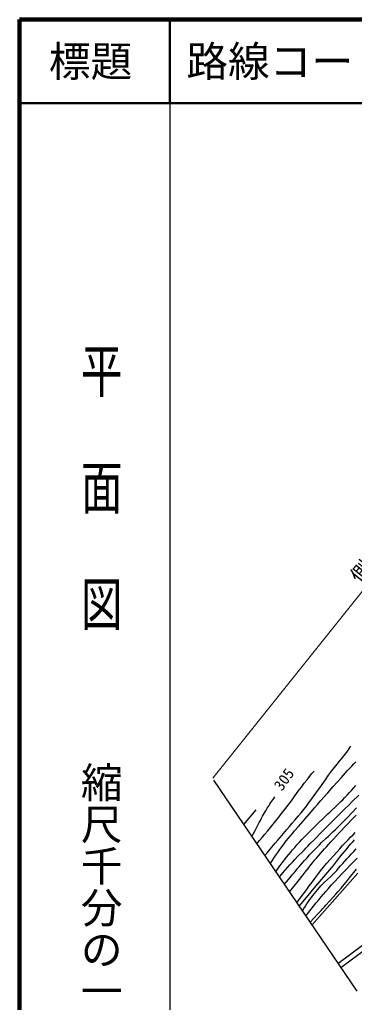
# Model space of a CAD drawing. Units: millimetres, scale not verified. Extents: x 40000 to 680000, y 20000 to 380000.
# Drawn here: x 40000 to 80147, y 262131 to 380000 of the extents above; entities that cross this region are included whole.
import ezdxf
from ezdxf.enums import TextEntityAlignment as Align

# ---------------------------------------------------------------- set-up
doc = ezdxf.new("R2010")
doc.units = ezdxf.units.MM
doc.header["$LTSCALE"] = 1000
for name, color, linetype, lineweight in [('M-BGD', 7, 'Continuous', 25), ('M-BMK-SRVR', 3, 'Continuous', 25), ('M-STR-HTXT', 7, 'Continuous', 13), ('M-STR-STRC', 7, 'Continuous', 13), ('M-TTL', 2, 'Continuous', 140), ('M-TTL-BAND', 7, 'Continuous', 25), ('M-TTL-LINE', 7, 'Continuous', 50)]:
    doc.layers.add(name, color=color, linetype=linetype, lineweight=lineweight)
doc.layers.add('M-TTL-TXT', color=7, linetype='Continuous')
doc.styles.add('@ＭＳ ゴシック', font='')
doc.styles.add('ＭＳ ゴシック', font='')
doc.styles.get('@ＭＳ ゴシック').set_extended_font_data('@MS Gothic')
doc.styles.get('ＭＳ ゴシック').set_extended_font_data('MS Gothic')

msp = doc.modelspace()

# ---------------------------------------------------------------- linework, layer by layer
at = {"layer": 'M-BGD'}
for p, q in [((78182, 266802), (128734, 304408)), ((78540, 266321), (129085, 303921)), ((66880, 283445), (68350, 285217)), ((80547, 277625), (75059, 271400))]:
    msp.add_line(p, q, dxfattribs=at)
for points in [[(69403, 279729), (69734, 280118), (70053, 280495), (70663, 281218), (70960, 281570), (71243, 281908), (72055, 282879), (72353, 283233), (72683, 283618), (73038, 284027), (73401, 284447), (73757, 284866), (74091, 285273), (74390, 285655), (74665, 286020), (74934, 286387), (75527, 287206), (75882, 287702), (76668, 288815), (77057, 289361), (77416, 289851), (77749, 290284), (78068, 290684), (78370, 291053), (78647, 291393), (78895, 291708), (79114, 291996), (79308, 292256), (79475, 292489), (79615, 292695), (79726, 292874)], [(70063, 278757), (70272, 279089), (70491, 279426), (70719, 279765), (70955, 280105), (71197, 280445), (71450, 280790), (71715, 281140), (71985, 281488), (72252, 281826), (72512, 282146), (72753, 282434), (72982, 282696), (73453, 283223), (73721, 283528), (74014, 283870), (74995, 285025), (75355, 285443), (75730, 285874), (76121, 286322), (76528, 286785), (76952, 287265), (77619, 288017), (78589, 289113), (78839, 289394), (79090, 289672), (79340, 289946), (79587, 290214), (79831, 290474), (80076, 290727), (80326, 290979)], [(68447, 281136), (68774, 281527), (69100, 281918), (69426, 282311), (69754, 282709), (70085, 283114), (70744, 283921), (71076, 284333), (71420, 284766), (71780, 285230), (72172, 285748), (72589, 286313), (73013, 286891), (73423, 287448), (73799, 287951), (74145, 288403), (74473, 288829), (74779, 289220), (75060, 289570), (75311, 289872)], [(70735, 277767), (70890, 278007), (71054, 278252), (71228, 278502), (71413, 278757), (71608, 279018), (71812, 279284), (72026, 279554), (72251, 279831), (72489, 280115), (72741, 280411), (73001, 280710), (73266, 281013), (73549, 281328), (73859, 281664), (74210, 282030), (74609, 282434), (75049, 282868), (75516, 283324), (76721, 284491), (76976, 284736), (77239, 284987), (78032, 285744), (78285, 285987), (78526, 286220), (78750, 286440), (78955, 286644), (79297, 286993), (79573, 287283), (79816, 287549), (80060, 287825), (80339, 288147)], [(67856, 282007), (68054, 282389), (68240, 282747), (68415, 283082), (68580, 283396), (68735, 283688), (68880, 283960), (69016, 284214), (69144, 284450), (69264, 284668), (69376, 284871), (69562, 285198), (69700, 285426), (69810, 285595), (69911, 285743), (70024, 285910), (70146, 286091), (70263, 286260), (70380, 286424), (70500, 286592), (70628, 286771)], [(71165, 277135), (71385, 277419), (71617, 277708), (71865, 278004), (72130, 278311), (72414, 278630), (72710, 278954), (73018, 279279), (73346, 279620), (74109, 280401), (74331, 280628), (74570, 280872), (74822, 281127), (75352, 281664), (76164, 282484), (78365, 284703), (78595, 284933), (78821, 285158), (79043, 285378), (79473, 285800), (79888, 286203), (80682, 286969)], [(71739, 276282), (72240, 276881), (72471, 277158), (72693, 277424), (72910, 277682), (73111, 277922), (73293, 278140), (73474, 278355), (73669, 278583), (73897, 278841), (74167, 279142), (74468, 279474), (74785, 279820), (75101, 280159), (75401, 280475), (75680, 280760), (75948, 281027), (76213, 281285), (76761, 281813), (77035, 282073), (77300, 282317), (77578, 282574), (77894, 282874), (78273, 283246), (78741, 283717), (79284, 284269), (79859, 284859), (80423, 285446)], [(72352, 275387), (72723, 275845), (73070, 276275), (73395, 276680), (73989, 277421), (74253, 277753), (74712, 278337), (74930, 278612), (75155, 278890), (75384, 279167), (75610, 279436), (75836, 279703), (76068, 279973), (76310, 280250), (76555, 280527), (76799, 280800), (77054, 281082), (77330, 281384), (77638, 281718), (77990, 282095), (78378, 282507), (79973, 284195), (80348, 284595)], [(73247, 274070), (73529, 274451), (74429, 275670), (74746, 276095), (75071, 276534), (75405, 276988), (75747, 277449), (76098, 277910), (76459, 278362), (76837, 278814), (77233, 279270), (77634, 279720), (78026, 280153), (78395, 280558), (78742, 280935), (79077, 281291), (79398, 281627), (79704, 281943), (79995, 282240), (80250, 282496)], [(73526, 273658), (73780, 273961), (74395, 274692), (75544, 276057), (76481, 277166), (76966, 277744), (77438, 278312), (77667, 278593), (77897, 278878), (78126, 279165), (78585, 279742), (78813, 280029), (79042, 280313), (79270, 280592), (79498, 280866), (79726, 281133), (79952, 281392), (80173, 281642)], [(73911, 273091), (74089, 273385), (74268, 273668), (74448, 273943), (74629, 274209), (74811, 274467), (74996, 274719), (75182, 274964), (75370, 275205), (75561, 275441), (75753, 275674), (76141, 276104), (76530, 276491), (76931, 276867), (77349, 277264), (77794, 277714), (78026, 277964), (78263, 278223), (78504, 278492), (78751, 278769), (79260, 279344), (79523, 279640), (79793, 279940), (80069, 280243), (80353, 280548)], [(74328, 272477), (74650, 272898), (74961, 273299), (75267, 273687), (75569, 274064), (75873, 274435), (76165, 274786), (76444, 275113), (76727, 275439), (77034, 275785), (77384, 276173), (77792, 276620), (78246, 277111), (78722, 277621), (79198, 278123), (79652, 278591), (80075, 279014), (80482, 279408)], [(74831, 271737), (75735, 272711), (76151, 273160), (76351, 273377), (76547, 273590), (76739, 273799), (77602, 274746), (77912, 275089), (78224, 275444), (78557, 275830), (78921, 276268), (79307, 276744), (79695, 277228), (80066, 277691), (80403, 278101)]]:
    msp.add_lwpolyline(points, dxfattribs=at)
at = {"layer": 'M-BMK-SRVR'}
msp.add_line((63267, 288764), (80457, 263454), dxfattribs=at)
at = {"layer": 'M-STR-HTXT'}
msp.add_lwpolyline([(63181, 289004), (101581, 337051), (136543, 337051)], dxfattribs=at)
at = {"layer": 'M-TTL'}
for p, q in [((40000, 380000), (40000, 20000)), ((680000, 380000), (40000, 380000))]:
    msp.add_line(p, q, dxfattribs=at)
at = {"layer": 'M-TTL-BAND'}
msp.add_line((58000, 370000), (58000, 20000), dxfattribs=at)
at = {"layer": 'M-TTL-LINE'}
for p, q in [((58000, 380000), (58000, 370000)), ((40000, 370000), (680000, 370000))]:
    msp.add_line(p, q, dxfattribs=at)

# ---------------------------------------------------------------- texts
at = {"layer": 'M-STR-HTXT', "style": 'ＭＳ ゴシック'}
msp.add_text('側溝\u3000L=73.0', height=1833, rotation=51.368, dxfattribs=at).set_placement((81348, 311895), align=Align.BOTTOM_LEFT)
at = {"layer": 'M-STR-STRC', "style": 'ＭＳ ゴシック'}
msp.add_text('305', height=1320, rotation=54.961, dxfattribs=at).set_placement((71791, 287166), align=Align.BOTTOM_LEFT)
at = {"layer": 'M-TTL-BAND', "style": '@ＭＳ ゴシック', "width": 1.4}
msp.add_text('平  面  図', height=3666, rotation=270, dxfattribs=at).set_placement((49777, 306475), align=Align.MIDDLE_RIGHT)
at = {"layer": 'M-TTL-BAND', "style": '@ＭＳ ゴシック'}
msp.add_text('縮尺千分の一', height=3666, rotation=270, dxfattribs=at).set_placement((49777, 261030), align=Align.MIDDLE_RIGHT)
at = {"layer": 'M-TTL-TXT', "style": 'ＭＳ ゴシック'}
msp.add_text('標題', height=3666, dxfattribs=at).set_placement((48500, 375000), align=Align.MIDDLE_CENTER)
msp.add_text('路線コード', height=3666, dxfattribs=at).set_placement((60000, 375000), align=Align.MIDDLE_LEFT)

doc.saveas('drawing.dxf')
